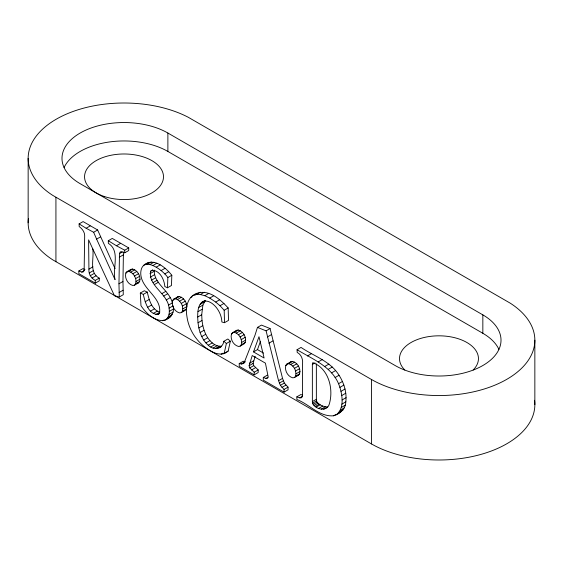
<?xml version="1.0" encoding="UTF-8"?>
<svg xmlns="http://www.w3.org/2000/svg" width="563" height="563" viewBox="0 0 563 563"><rect width="100%" height="100%" fill="white"/><g stroke="black" fill="none" stroke-linecap="round" stroke-linejoin="round"><path stroke-width="0.84" d="M85.006 269.501L82.838 268.671L78.848 270.972L78.848 273.653L95.295 283.147L99.278 280.846L99.215 278.129C88.553 272.408 94.422 258.114 92.712 248.747M124.733 252.829L124.733 250.225L128.716 247.924L128.716 250.528L124.733 252.829L121.819 251.717L120.201 251.893L119.483 253.631L118.962 283.801L119.293 297.004L114.458 295.744L88.595 239.852L88.926 269.135C88.454 273.907 91.065 278.199 95.224 280.43L95.295 283.147M245.348 361.699L243.223 361.27L239.233 363.571L239.233 366.253L254.152 374.867L258.143 372.565L258.206 369.919L253.723 365.619L253.104 363.416L255.159 356.295M267.291 375.169L263.301 377.47L263.301 380.145L284.055 392.13L288.045 389.828L288.045 387.147L284.343 383.051L282.542 378.378L270.078 328.539L261.457 325.097L257.467 327.399L255.018 335.168L244.736 361.235L242.885 363.67L241.365 364.001L239.233 363.571M284.055 392.13L284.055 389.448L280.36 385.352L278.551 380.687L266.088 330.84L257.467 327.399M296.856 396.838L296.856 399.519C309.256 404.192 319.502 417.084 333.648 415.783C340.024 413.918 345.703 408.872 345.83 401.841C346.885 392.495 344.084 383.093 339.039 375.261C330.502 361.235 313.95 356.224 301.036 347.413L297.053 349.714L297.187 352.396C301.451 354.613 303.07 359.426 302.556 363.994L302.444 395.761L301.691 397.717L299.819 397.879L296.856 396.838L300.839 394.536L302.324 395.057M312.366 401.581L312.366 364.451L312.796 362.642C328.644 368.371 333.76 388.956 329.341 403.917C327.209 412.785 313.014 409.217 312.366 401.581L316.357 399.28L316.357 363.874M119.293 297.004L123.283 294.702L122.952 281.493L123.431 252.041M254.152 374.867L254.223 372.22L249.74 367.92L249.12 365.718L252.231 355.534L265.426 363.149L268.164 376.738L267.573 378.23L265.975 378.413L263.301 377.47M169.097 308.151C167.978 293.541 147.689 285.969 150.729 271.127L152.355 270.163C160.166 270.838 164.234 279.572 164.846 286.553L167.5 287.777L167.83 277.559C163.277 270.409 142.495 254.898 140.778 272.119C139.807 288.749 162.376 296.701 159.491 313.098L157.964 314.457C148.238 314.393 145.05 302.064 143.298 294.4L140.314 293.063L140.975 305.695C145.873 313.049 153.579 320.396 162.869 320.671C169.906 319.552 175.065 312.979 173.08 305.85L169.097 308.151C169.702 312.366 169.35 317.835 165.107 320.058M143.305 265.567C153.073 256.707 165.557 267.277 171.814 275.258L171.483 285.476L167.5 287.777M336.364 414.713C344.429 408.288 342.452 396.078 339.89 387.379C333.838 367.407 313.218 359.588 297.053 349.714M197.733 317.025C196.811 288.355 221.252 303.556 221.864 322.001L224.517 322.69L228.501 320.389L228.17 307.947C220.513 299.685 209.112 289.115 196.966 293.302C187.416 296.525 185.368 307.489 186.902 316.3C188.767 330.565 197.697 343.451 210.126 350.594C215.545 354.028 222.976 356.083 228.17 351.052L230.358 341.213L227.839 338.989L223.856 341.291C222.674 349.222 213.152 350.573 208.261 345.232C200.322 338.272 197.817 327.173 197.733 317.025L201.716 314.724L202.87 305.132L205.425 300.494M125.859 273.02C124.451 278.087 127.695 284.146 132.84 285.483L134.529 285.167L138.512 282.865L139.638 281.514C141.046 276.447 137.801 270.388 132.657 269.051L130.968 269.36L126.985 271.669L125.859 273.02L127.189 272.253M134.529 285.167L135.648 283.815C137.062 278.748 133.811 272.689 128.667 271.352L126.985 271.669M172.637 300.473C171.222 305.533 174.474 311.599 179.618 312.929L181.3 312.62L185.29 310.319L186.409 308.96C187.824 303.893 184.573 297.834 179.428 296.497L177.746 296.814L173.763 299.115L172.637 300.473L173.967 299.699M181.3 312.62L182.426 311.262C183.834 306.202 180.589 300.135 175.445 298.798L173.763 299.115M231.47 333.993C230.056 339.053 233.307 345.119 238.452 346.456L240.134 346.139L244.124 343.838L245.243 342.48C246.657 337.42 243.406 331.354 238.262 330.024L236.58 330.333L232.589 332.634L231.47 333.993L232.793 333.226M240.134 346.139L241.26 344.788C242.667 339.721 239.416 333.662 234.278 332.325L232.589 332.634M285.821 365.373C284.406 370.433 287.658 376.499 292.802 377.836L294.484 377.52L298.474 375.218L299.593 373.86C301.008 368.8 297.757 362.734 292.612 361.397L290.93 361.713L286.94 364.015L285.821 365.373L287.151 364.606M294.484 377.52L295.61 376.161C297.018 371.101 293.766 365.035 288.629 363.705L286.94 364.015M223.483 353.782L224.187 353.353L226.375 343.514L230.358 341.213M168.407 305.167L172.391 302.866C169.428 290.332 153.396 283.456 154.311 270.127M253.491 351.896L258.994 336.702L264.096 358.019L253.491 351.896L257.481 349.595L260.373 341.593M129.849 270.719L130.968 269.36M177 297.714L177.746 296.814M235.827 331.241L236.58 330.333M289.804 363.072L290.93 361.713M146.401 264.321L147.295 263.259M194.918 294.942L196.966 293.302M78.848 270.972L81.741 272.084L83.394 271.866L84.147 270.078L84.682 235.679C84.668 231.857 82.114 228.712 79.179 226.53L79.116 223.891L83.106 221.59L97.624 229.971L115.063 268.586M79.116 223.891L86.146 228.254L90.129 225.953M86.146 228.254L93.634 232.273L97.624 229.971M128.716 247.924L112.276 238.43L108.286 240.732L108.356 243.378C120.609 250.859 112.269 268.368 115.049 279.628L96.618 239.127L100.608 236.826M108.286 240.732L116.442 245.749L120.433 243.448M81.741 272.084L84.401 270.55M88.926 269.135L92.916 266.834M119.483 253.631L122.143 252.097M89.214 273.006L93.198 270.704M119.293 257.192L123.283 254.891M90.164 275.771L94.148 273.47M92.072 278.045L96.055 275.743M95.224 280.43L99.215 278.129M128.667 271.352L132.657 269.051M130.757 272.098L134.74 269.797M145.092 264.589L149.082 262.288M147.309 264.244L151.299 261.943M132.84 273.752L136.83 271.45M149.927 264.547L153.91 262.245M118.962 283.801L122.952 281.493M134.529 275.983L138.512 273.681M152.904 265.525L156.894 263.224M135.648 278.608L139.638 276.306M156.225 267.186L160.216 264.884M150.729 271.127L152.721 269.973M136.056 281.444L140.046 279.142M149.927 273.731L153.91 271.429M119.082 292.528L123.065 290.226M135.648 283.815L139.638 281.514M161.117 270.585L165.1 268.277M150.286 277.144L154.276 274.843M151.524 280.135L155.515 277.833M164.762 273.949L168.745 271.647M153.122 282.605L157.112 280.304M154.565 284.449L158.555 282.147M140.314 293.063L144.297 290.761L147.281 292.098C149.012 299.699 151.567 309.39 159.808 312.226L155.824 314.527M167.83 277.559L171.814 275.258M143.298 294.4L147.281 292.098M145.177 301.768L149.167 299.467M161.862 293.633L165.846 291.331M163.706 296.039L167.69 293.738M147.647 307.307L151.637 305.005M166.205 299.973L170.188 297.672M150.427 311.156L154.417 308.855M175.445 298.798L179.428 296.497M153.242 313.464L157.232 311.163M177.528 299.551L181.518 297.25M179.618 301.198L183.601 298.897M157.964 314.457L159.294 313.69M190.913 297.405L192.243 296.638M192.982 295.603L196.36 294.505L200.344 292.204M181.3 303.429L185.29 301.128M169.35 311.36L173.341 309.059M196.36 294.505L200.315 294.526L204.306 292.225M182.426 306.054L186.409 303.753M169.069 314.4L173.059 312.099M200.315 294.526L204.791 295.709L208.782 293.407M168.246 316.885L172.229 314.583M182.834 308.89L186.825 306.589M162.869 320.671L164.199 319.904M166.915 318.785L170.899 316.483M182.426 311.262L186.409 308.96M201.857 302.275L205.178 300.361M204.791 295.709L209.732 298.073L213.715 295.772M200.182 304.351L204.172 302.049M198.88 307.433L202.87 305.132M198.035 311.628L202.018 309.326M209.732 298.073L215.706 302.049L219.697 299.748M215.706 302.049L220.013 305.73L224.004 303.422M198.014 322.768L202.004 320.467L201.716 314.724M224.517 322.69L224.187 310.248L228.17 307.947M198.83 327.947L202.814 325.646L202.004 320.467M200.097 332.55L204.08 330.249L202.814 325.646M201.744 336.583L205.727 334.281L204.08 330.249M203.7 340.045L207.684 337.744C210.752 342.177 215.523 346.78 221.343 346.21L217.353 348.511M205.896 342.93L209.886 340.629M208.261 345.232L212.251 342.93M234.278 332.325L238.262 330.024M210.724 346.956L214.714 344.655M236.361 333.071L240.352 330.77M213.124 348.075L217.114 345.773M238.452 334.718L242.435 332.416M215.34 348.574L219.331 346.273M219.155 347.927L221.146 346.78M240.134 336.956L244.124 334.654M241.26 339.58L245.243 337.279M221.132 354.268L223.131 353.121M241.668 342.417L245.651 340.108M224.187 353.353L228.17 351.052M241.26 344.788L245.243 342.48M266.088 330.84L270.078 328.539M267.39 336.956L271.373 334.654M268.938 343.205L272.928 340.904M241.365 364.001L244.687 362.086M242.885 363.67L244.877 362.516M249.578 363.191L253.568 360.89M249.12 365.718L253.104 363.416M249.74 367.92L253.723 365.619M251.436 370.018L255.419 367.716M254.223 372.22L258.206 369.919M288.629 363.705L292.612 361.397M265.975 378.413L267.967 377.266M290.712 364.451L294.702 362.15M307.398 355.992L311.381 353.691M292.802 366.098L296.785 363.797M294.484 368.336L298.474 366.034M278.551 380.687L282.542 378.378M295.61 370.961L299.593 368.659M279.304 383.143L283.288 380.841M296.018 373.79L300.002 371.489M312.366 364.451L315.027 362.917M318.201 361.925L322.191 359.623M295.61 376.161L299.593 373.86M280.36 385.352L284.343 383.051M281.894 387.421L285.877 385.12M284.055 389.448L288.045 387.147M324.9 366.393L328.883 364.092M328.292 369.335L332.276 367.034M331.593 372.875L335.583 370.574M299.819 397.879L302.479 396.345M335.048 377.569L339.039 375.261M338.447 383.769L342.438 381.468M312.535 403.164L316.519 400.863L316.357 399.28M339.89 387.379L343.88 385.078M313.049 404.48L317.032 402.179C319.573 405.219 323.739 406.908 327.659 406.972L323.669 409.273M313.936 405.585L317.919 403.284M341.037 391.299L345.028 388.998M315.217 406.521L319.207 404.22M316.216 407.098L320.199 404.797M318.742 408.351L322.726 406.05M341.797 395.507L345.788 393.206M321.269 409.132L325.252 406.831M342.072 399.976L346.055 397.675M341.847 404.143L345.83 401.841M341.22 407.506L345.21 405.205M340.277 410.16L344.267 407.858M339.102 412.186L343.092 409.885M333.648 415.783L335.647 414.635M338.314 413.214L340.355 412.412M167.605 318.165L169.097 317.757M136.83 283.182L138.512 282.865M296.785 375.535L298.474 375.218M116.442 245.749L124.733 250.225M371.51 379.511L374.831 381.327A95.872 55.35 0 0 0 506.77 379.335A95.872 55.35 0 0 0 510.226 303.161L188.169 117.224A95.872 55.35 0 0 0 56.23 119.215A95.872 55.35 0 0 0 52.774 195.389L371.51 379.511L371.51 443.961L374.831 445.776A95.872 55.35 0 0 0 481.379 454.285A95.872 55.35 0 0 0 534.554 400.3M167.88 133.03L482.843 314.872A62.029 35.814 0 0 1 482.843 365.521A62.029 35.814 0 0 1 395.12 365.521L80.157 183.679A62.029 35.814 0 0 1 80.157 133.03A62.029 35.814 0 0 1 167.88 133.03L167.88 151.447L482.843 333.289A62.029 35.814 0 0 1 498.895 349.341M257.481 349.595L263.54 353.092M28.446 218.465A95.872 55.35 0 0 0 52.774 259.839L371.51 443.961M223.856 341.291L226.375 343.514M220.013 305.73L224.187 310.248M205.727 334.281L207.684 337.744M93.634 232.273L96.618 239.127M316.519 400.863L317.032 402.179M534.85 340.193L534.85 404.649M482.843 314.872L482.843 333.289M55.927 197.303L55.927 261.76M28.15 158.351L28.15 222.807M404.797 370.004A39.466 22.787 0 0 1 438.978 335.822A39.466 22.787 0 0 1 473.159 370.004M64.105 167.5A62.029 35.814 0 0 1 167.88 151.447M104.289 196.501A39.466 22.787 0 0 0 163.488 176.768A39.466 22.787 0 0 0 104.289 157.035A39.466 22.787 0 0 0 104.289 196.501"/></g></svg>
